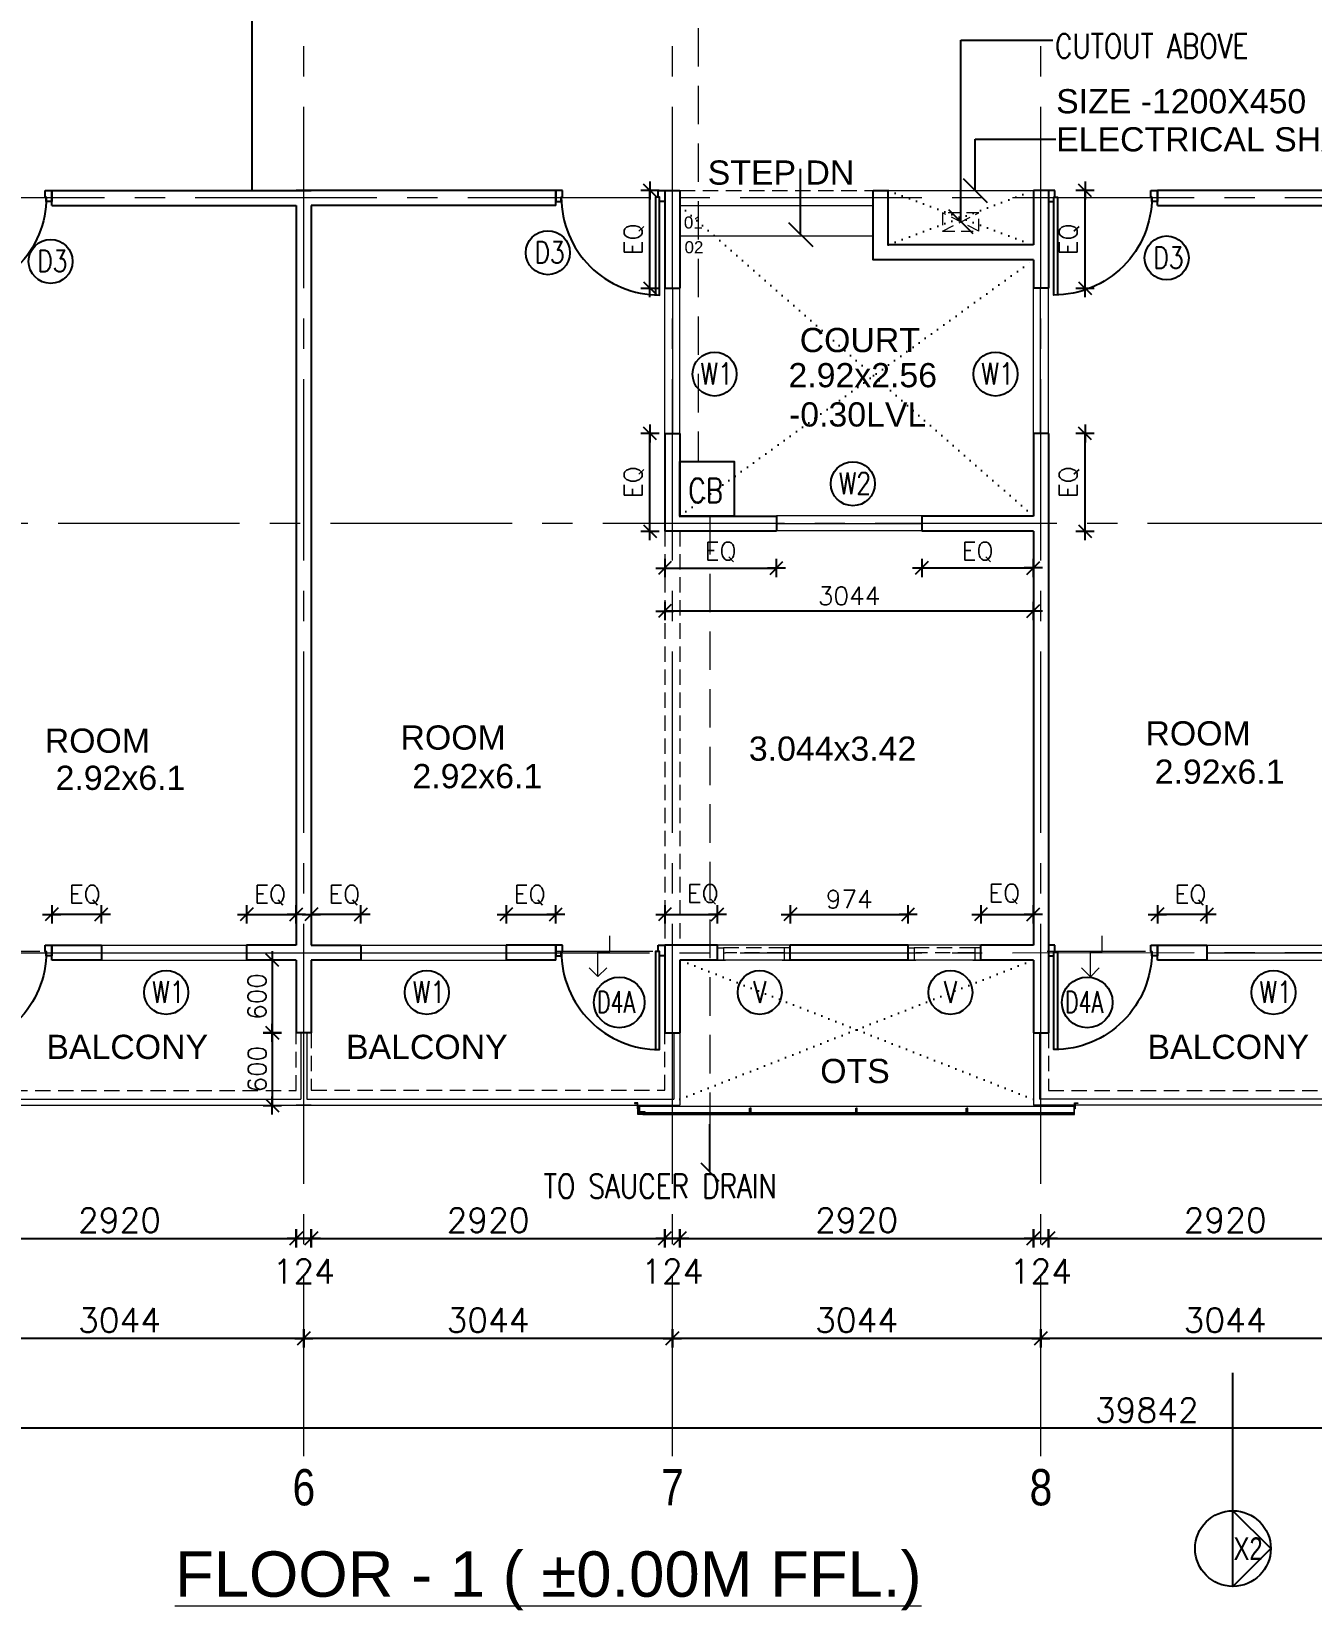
# Model space of a CAD drawing. Header units: inches. Extents: x -234845 to -176446, y -524542 to -442800.
# Drawn here: x -213262 to -202691, y -515613 to -502569 of the extents above; entities that cross this region are included whole.
import ezdxf
from ezdxf.enums import TextEntityAlignment as Align

# ---------------------------------------------------------------- set-up
doc = ezdxf.new("R2010")
doc.units = ezdxf.units.IN
doc.header["$MEASUREMENT"] = 0
doc.header["$PDMODE"] = 34
doc.header["$PDSIZE"] = -10
for name, pattern in [('CENTER2', [1.125, 0.75, -0.125, 0.125, -0.125]), ('DASHED', [19.05, 12.7, -6.35]), ('DOT2', [0.125, 0, -0.125]), ('HIDDEN', [0.375, 0.25, -0.125])]:
    doc.linetypes.add(name, pattern=pattern)
for name, color, linetype in [('ADOOR', 14, 'Continuous'), ('arrow', 23, 'Continuous'), ('Dim dotted', 30, 'Continuous'), ('Dimension', 10, 'Continuous'), ('DOOR', 34, 'Continuous'), ('GA', 4, 'Continuous'), ('GFRG PANELS', 4, 'Continuous'), ('GRID-TAGS', 31, 'Continuous'), ('MISC', 2, 'Continuous'), ('rail', 11, 'Continuous'), ('SECTIONS', 22, 'Continuous'), ('STEPS', 161, 'Continuous'), ('win tag', 144, 'Continuous')]:
    doc.layers.add(name, color=color, linetype=linetype)
for name, color, linetype, lineweight in [('DIM', 20, 'Continuous', 25), ('Grid', 254, 'Continuous', 15), ('TEXT', 32, 'Continuous', 18), ('win', 14, 'Continuous', 13)]:
    doc.layers.add(name, color=color, linetype=linetype, lineweight=lineweight)
doc.styles.add('ARIAL', font='arial.ttf')
doc.styles.add('RMTXT', font='romans.shx')
doc.styles.get("Standard").update_dxf_attribs({"font": 'arial.ttf'})
doc.styles.add('style1', font='romans.shx', dxfattribs={"width": 0.8})
doc.dimstyles.new('ELEV-DIM', dxfattribs={"dimtxt": 150, "dimasz": 1, "dimexe": 100, "dimexo": 150, "dimgap": 50, "dimtad": 1, "dimdec": 0, "dimzin": 0, "dimdsep": 46, "dimtxsty": 'RMTXT', "dimblk": 'ARH4', "dimcen": 0.09375, "dimdle": 100, "dimse1": 1, "dimse2": 1, "dimclrd": 256, "dimclre": 256, "dimclrt": 151, "dimadec": 0, "dimazin": 0, "dimtfac": 50, "dimtdec": 0, "dimtofl": 0, "dimtmove": 2, "dimatfit": 3, "dimldrblk": 'OBLIQUE', "dimfxl": 1, "dimtolj": 1, "dimtzin": 0, "dimlwd": -1, "dimlwe": -1, "dimarcsym": 0})

# ---------------------------------------------------------------- blocks, each defined once
blk = doc.blocks.new('D1000')
at = {"layer": 'DOOR'}
for points in [[(0, 940), (0, 1000), (100, 1000), (100, 950), (60, 950), (60, 940)], [(0, 60), (0, 0), (100, 0), (100, 50), (60, 50), (60, 60)]]:
    blk.add_lwpolyline(points, close=True, dxfattribs=at)
blk.add_lwpolyline([(60, 950, -0.414214), (960, 50), (60, 50), (60, 85), (959, 85)], format="xyb", dxfattribs=at)
blk = doc.blocks.new('W')
at = {"layer": 'win'}
for p, q in [((600, 124), (-600, 124)), ((600, 59), (-600, 59)), ((600, 0), (-600, 0))]:
    blk.add_line(p, q, dxfattribs=at)
blk = doc.blocks.new('ARH4')
for p, q in [((0, -75), (0, 75)), ((-53.033, -53.033), (53.033, 53.033)), ((75, 0), (-75, 0))]:
    blk.add_line(p, q)
blk = doc.blocks.new('*D385')
at = {"layer": 'DEFPOINTS', "color": 0, "transparency": 16777216}
for p in [(-183410, -511490), (-223252, -514024), (-223252, -514108)]:
    blk.add_point(p, dxfattribs=at)
at = {"layer": 'Dimension', "transparency": 16777216}
blk.add_line((-183411, -514108), (-223251, -514108), dxfattribs=at)
at = {"layer": 'Dimension', "transparency": 16777216, "rotation": 180}
blk.add_blockref('ARH4', (-223252, -514108), dxfattribs=at)
at = {"layer": 'Dimension', "transparency": 16777216}
blk.add_blockref('ARH4', (-183410, -514108), dxfattribs=at)
at = {"layer": 'Dimension', "color": 151, "lineweight": 0, "transparency": 16777216, "insert": (-204051, -513958), "char_height": 200, "attachment_point": 5, "style": 'RMTXT'}
blk.add_mtext('\\A1;39842', dxfattribs=at)
blk = doc.blocks.new('_Oblique')
at = {"color": 0, "linetype": 'ByBlock', "lineweight": -2}
blk.add_line((-0.5, -0.5), (0.5, 0.5), dxfattribs=at)
blk = doc.blocks.new('*D393')
at = {"layer": 'DEFPOINTS', "color": 0, "transparency": 16777216}
for p in [(-201882, -510622), (-204926, -511635), (-204926, -513365)]:
    blk.add_point(p, dxfattribs=at)
at = {"layer": 'Dimension', "transparency": 16777216}
blk.add_line((-201883, -513365), (-204925, -513365), dxfattribs=at)
at = {"layer": 'Dimension', "transparency": 16777216, "rotation": 180}
blk.add_blockref('ARH4', (-204926, -513365), dxfattribs=at)
at = {"layer": 'Dimension', "transparency": 16777216}
blk.add_blockref('ARH4', (-201882, -513365), dxfattribs=at)
at = {"layer": 'Dimension', "color": 151, "lineweight": 0, "transparency": 16777216, "insert": (-203404, -513215), "char_height": 200, "attachment_point": 5, "style": 'RMTXT'}
blk.add_mtext('\\A1;3044', dxfattribs=at)
blk = doc.blocks.new('*D394')
at = {"layer": 'DEFPOINTS', "color": 0, "transparency": 16777216}
for p in [(-204926, -510622), (-207970, -511635), (-207970, -513365)]:
    blk.add_point(p, dxfattribs=at)
at = {"layer": 'Dimension', "transparency": 16777216}
blk.add_line((-204927, -513365), (-207969, -513365), dxfattribs=at)
at = {"layer": 'Dimension', "transparency": 16777216, "rotation": 180}
blk.add_blockref('ARH4', (-207970, -513365), dxfattribs=at)
at = {"layer": 'Dimension', "transparency": 16777216}
blk.add_blockref('ARH4', (-204926, -513365), dxfattribs=at)
at = {"layer": 'Dimension', "color": 151, "lineweight": 0, "transparency": 16777216, "insert": (-206448, -513215), "char_height": 200, "attachment_point": 5, "style": 'RMTXT'}
blk.add_mtext('\\A1;3044', dxfattribs=at)
blk = doc.blocks.new('*D395')
at = {"layer": 'DEFPOINTS', "color": 0, "transparency": 16777216}
for p in [(-207970, -510622), (-211014, -511635), (-211014, -513365)]:
    blk.add_point(p, dxfattribs=at)
at = {"layer": 'Dimension', "transparency": 16777216}
blk.add_line((-207971, -513365), (-211013, -513365), dxfattribs=at)
at = {"layer": 'Dimension', "transparency": 16777216, "rotation": 180}
blk.add_blockref('ARH4', (-211014, -513365), dxfattribs=at)
at = {"layer": 'Dimension', "transparency": 16777216}
blk.add_blockref('ARH4', (-207970, -513365), dxfattribs=at)
at = {"layer": 'Dimension', "color": 151, "lineweight": 0, "transparency": 16777216, "insert": (-209492, -513215), "char_height": 200, "attachment_point": 5, "style": 'RMTXT'}
blk.add_mtext('\\A1;3044', dxfattribs=at)
blk = doc.blocks.new('*D396')
at = {"layer": 'DEFPOINTS', "color": 0, "transparency": 16777216}
for p in [(-211014, -510622), (-214058, -511635), (-214058, -513365)]:
    blk.add_point(p, dxfattribs=at)
at = {"layer": 'Dimension', "transparency": 16777216}
blk.add_line((-211015, -513365), (-214057, -513365), dxfattribs=at)
at = {"layer": 'Dimension', "transparency": 16777216, "rotation": 180}
blk.add_blockref('ARH4', (-214058, -513365), dxfattribs=at)
at = {"layer": 'Dimension', "transparency": 16777216}
blk.add_blockref('ARH4', (-211014, -513365), dxfattribs=at)
at = {"layer": 'Dimension', "color": 151, "lineweight": 0, "transparency": 16777216, "insert": (-212536, -513215), "char_height": 200, "attachment_point": 5, "style": 'RMTXT'}
blk.add_mtext('\\A1;3044', dxfattribs=at)
blk = doc.blocks.new('A$C22EE04D7')
at = {"layer": 'ADOOR', "linetype": 'Continuous', "lineweight": 0, "ltscale": 10}
blk.add_line((600, 8), (4193, 8), dxfattribs=at)
blk.add_lwpolyline([(650, 58), (600, 58), (600, 8), (606, 8), (606, 52), (650, 52), (650, 58)], dxfattribs=at)
at = {"layer": 'Dimension', "color": 2, "lineweight": 0}
for points in [[(587, 30), (593, 30), (593, -20), (565, -20), (565, -14), (587, -14), (587, 30)], [(633, 75), (593, 75), (593, 0), (633, 0), (633, 7), (600, 7), (600, 68), (633, 68), (633, 75)], [(1516, 24), (1522, 24), (1522, 74), (1494, 74), (1494, 68), (1516, 68), (1516, 24)], [(1528, 24), (1522, 24), (1522, 74), (1550, 74), (1550, 68), (1528, 68), (1528, 24)], [(2394, 24), (2400, 24), (2400, 74), (2372, 74), (2372, 68), (2394, 68), (2394, 24)], [(2406, 24), (2400, 24), (2400, 74), (2428, 74), (2428, 68), (2406, 68), (2406, 24)], [(3306, 24), (3312, 24), (3312, 74), (3284, 74), (3284, 68), (3306, 68), (3306, 24)], [(3318, 24), (3312, 24), (3312, 74), (3340, 74), (3340, 68), (3318, 68), (3318, 24)], [(4160, 75), (4200, 75), (4200, 0), (4160, 0), (4160, 7), (4193, 7), (4193, 68), (4160, 68), (4160, 75)], [(4206, 30), (4200, 30), (4200, -20), (4228, -20), (4228, -14), (4206, -14), (4206, 30)]]:
    blk.add_lwpolyline(points, dxfattribs=at)
at = {"layer": 'Dimension', "lineweight": 0}
for points in [[(600, 58), (1516, 58), (1516, 68), (600, 68)], [(1528, 58), (2394, 58), (2394, 68), (1528, 68)], [(2406, 58), (3306, 58), (3306, 68), (2406, 68)], [(3318, 58), (4193, 58), (4193, 68), (3318, 68)]]:
    blk.add_lwpolyline(points, close=True, dxfattribs=at)
at = {"layer": 'MISC', "color": 8, "lineweight": 0}
blk.add_line((633, 75), (4162, 75), dxfattribs=at)
blk = doc.blocks.new('*D460')
at = {"layer": 'DEFPOINTS', "color": 0, "transparency": 16777216}
for p in [(-213996, -510240), (-211076, -510240), (-211076, -512539)]:
    blk.add_point(p, dxfattribs=at)
at = {"layer": 'Dimension', "transparency": 16777216}
blk.add_line((-213995, -512539), (-211077, -512539), dxfattribs=at)
at = {"layer": 'Dimension', "transparency": 16777216, "rotation": 180}
blk.add_blockref('ARH4', (-213996, -512539), dxfattribs=at)
at = {"layer": 'Dimension', "transparency": 16777216}
blk.add_blockref('ARH4', (-211076, -512539), dxfattribs=at)
at = {"layer": 'Dimension', "color": 151, "lineweight": 0, "transparency": 16777216, "insert": (-212536, -512389), "char_height": 200, "attachment_point": 5, "style": 'RMTXT'}
blk.add_mtext('\\A1;2920', dxfattribs=at)
blk = doc.blocks.new('*D461')
at = {"layer": 'DEFPOINTS', "color": 0, "transparency": 16777216}
for p in [(-211076, -510228), (-210952, -510240), (-210952, -512539)]:
    blk.add_point(p, dxfattribs=at)
at = {"layer": 'Dimension', "transparency": 16777216}
blk.add_line((-211075, -512539), (-210953, -512539), dxfattribs=at)
at = {"layer": 'Dimension', "transparency": 16777216, "rotation": 180}
blk.add_blockref('ARH4', (-211076, -512539), dxfattribs=at)
at = {"layer": 'Dimension', "transparency": 16777216}
blk.add_blockref('ARH4', (-210952, -512539), dxfattribs=at)
at = {"layer": 'Dimension', "color": 151, "lineweight": 0, "transparency": 16777216, "insert": (-211014, -512812), "char_height": 200, "attachment_point": 5, "style": 'RMTXT'}
blk.add_mtext('\\A1;124', dxfattribs=at)
blk = doc.blocks.new('*D462')
at = {"layer": 'DEFPOINTS', "color": 0, "transparency": 16777216}
for p in [(-210952, -510240), (-208032, -510240), (-208032, -512539)]:
    blk.add_point(p, dxfattribs=at)
at = {"layer": 'Dimension', "transparency": 16777216}
blk.add_line((-210951, -512539), (-208033, -512539), dxfattribs=at)
at = {"layer": 'Dimension', "transparency": 16777216, "rotation": 180}
blk.add_blockref('ARH4', (-210952, -512539), dxfattribs=at)
at = {"layer": 'Dimension', "transparency": 16777216}
blk.add_blockref('ARH4', (-208032, -512539), dxfattribs=at)
at = {"layer": 'Dimension', "color": 151, "lineweight": 0, "transparency": 16777216, "insert": (-209492, -512389), "char_height": 200, "attachment_point": 5, "style": 'RMTXT'}
blk.add_mtext('\\A1;2920', dxfattribs=at)
blk = doc.blocks.new('*D463')
at = {"layer": 'DEFPOINTS', "color": 0, "transparency": 16777216}
for p in [(-208032, -510228), (-207908, -510240), (-207908, -512539)]:
    blk.add_point(p, dxfattribs=at)
at = {"layer": 'Dimension', "transparency": 16777216}
blk.add_line((-208031, -512539), (-207909, -512539), dxfattribs=at)
at = {"layer": 'Dimension', "transparency": 16777216, "rotation": 180}
blk.add_blockref('ARH4', (-208032, -512539), dxfattribs=at)
at = {"layer": 'Dimension', "transparency": 16777216}
blk.add_blockref('ARH4', (-207908, -512539), dxfattribs=at)
at = {"layer": 'Dimension', "color": 151, "lineweight": 0, "transparency": 16777216, "insert": (-207970, -512812), "char_height": 200, "attachment_point": 5, "style": 'RMTXT'}
blk.add_mtext('\\A1;124', dxfattribs=at)
blk = doc.blocks.new('*D464')
at = {"layer": 'DEFPOINTS', "color": 0, "transparency": 16777216}
for p in [(-207908, -510240), (-204988, -510240), (-204988, -512539)]:
    blk.add_point(p, dxfattribs=at)
at = {"layer": 'Dimension', "transparency": 16777216}
blk.add_line((-207907, -512539), (-204989, -512539), dxfattribs=at)
at = {"layer": 'Dimension', "transparency": 16777216, "rotation": 180}
blk.add_blockref('ARH4', (-207908, -512539), dxfattribs=at)
at = {"layer": 'Dimension', "transparency": 16777216}
blk.add_blockref('ARH4', (-204988, -512539), dxfattribs=at)
at = {"layer": 'Dimension', "color": 151, "lineweight": 0, "transparency": 16777216, "insert": (-206448, -512389), "char_height": 200, "attachment_point": 5, "style": 'RMTXT'}
blk.add_mtext('\\A1;2920', dxfattribs=at)
blk = doc.blocks.new('*D465')
at = {"layer": 'DEFPOINTS', "color": 0, "transparency": 16777216}
for p in [(-204988, -510228), (-204864, -510240), (-204864, -512539)]:
    blk.add_point(p, dxfattribs=at)
at = {"layer": 'Dimension', "transparency": 16777216}
blk.add_line((-204987, -512539), (-204865, -512539), dxfattribs=at)
at = {"layer": 'Dimension', "transparency": 16777216, "rotation": 180}
blk.add_blockref('ARH4', (-204988, -512539), dxfattribs=at)
at = {"layer": 'Dimension', "transparency": 16777216}
blk.add_blockref('ARH4', (-204864, -512539), dxfattribs=at)
at = {"layer": 'Dimension', "color": 151, "lineweight": 0, "transparency": 16777216, "insert": (-204926, -512812), "char_height": 200, "attachment_point": 5, "style": 'RMTXT'}
blk.add_mtext('\\A1;124', dxfattribs=at)
blk = doc.blocks.new('*D466')
at = {"layer": 'DEFPOINTS', "color": 0, "transparency": 16777216}
for p in [(-204864, -510240), (-201944, -510240), (-201944, -512539)]:
    blk.add_point(p, dxfattribs=at)
at = {"layer": 'Dimension', "transparency": 16777216}
blk.add_line((-204863, -512539), (-201945, -512539), dxfattribs=at)
at = {"layer": 'Dimension', "transparency": 16777216, "rotation": 180}
blk.add_blockref('ARH4', (-204864, -512539), dxfattribs=at)
at = {"layer": 'Dimension', "transparency": 16777216}
blk.add_blockref('ARH4', (-201944, -512539), dxfattribs=at)
at = {"layer": 'Dimension', "color": 151, "lineweight": 0, "transparency": 16777216, "insert": (-203404, -512389), "char_height": 200, "attachment_point": 5, "style": 'RMTXT'}
blk.add_mtext('\\A1;2920', dxfattribs=at)
blk = doc.blocks.new('*D504')
at = {"layer": 'DEFPOINTS', "color": 0, "transparency": 16777216}
for p in [(-211076, -510241), (-211274, -510841), (-211076, -510841)]:
    blk.add_point(p, dxfattribs=at)
at = {"layer": 'Dim dotted', "transparency": 16777216}
blk.add_line((-211274, -510242), (-211274, -510840), dxfattribs=at)
for p, rotation in [((-211274, -510241), 90), ((-211274, -510841), 270)]:
    blk.add_blockref('ARH4', p, dxfattribs=dict(at, rotation=rotation))
at = {"layer": 'Dim dotted', "color": 151, "transparency": 16777216, "insert": (-211401, -510541), "char_height": 150, "attachment_point": 5, "rotation": 90, "style": 'RMTXT'}
blk.add_mtext('\\A1;600', dxfattribs=at)
blk = doc.blocks.new('*D505')
at = {"layer": 'DEFPOINTS', "color": 0, "transparency": 16777216}
for p in [(-211076, -510841), (-211274, -511441), (-211076, -511441)]:
    blk.add_point(p, dxfattribs=at)
at = {"layer": 'Dim dotted', "transparency": 16777216}
blk.add_line((-211274, -510842), (-211274, -511440), dxfattribs=at)
for p, rotation in [((-211274, -510841), 90), ((-211274, -511441), 270)]:
    blk.add_blockref('ARH4', p, dxfattribs=dict(at, rotation=rotation))
at = {"layer": 'Dim dotted', "color": 151, "transparency": 16777216, "insert": (-211399, -511141), "char_height": 150, "attachment_point": 5, "rotation": 90, "style": 'RMTXT'}
blk.add_mtext('\\A1;600', dxfattribs=at)
blk = doc.blocks.new('*D535')
at = {"layer": 'DEFPOINTS', "color": 0, "transparency": 16777216}
for p in [(-204816, -505889), (-204561, -505889), (-204816, -506696)]:
    blk.add_point(p, dxfattribs=at)
at = {"layer": 'Dim dotted', "transparency": 16777216}
blk.add_line((-204561, -506695), (-204561, -505890), dxfattribs=at)
for p, rotation in [((-204561, -505889), 90), ((-204561, -506696), 270)]:
    blk.add_blockref('ARH4', p, dxfattribs=dict(at, rotation=rotation))
at = {"layer": 'Dim dotted', "color": 151, "transparency": 16777216, "insert": (-204693, -506292), "char_height": 150, "attachment_point": 5, "rotation": 90, "style": 'RMTXT'}
blk.add_mtext('\\A1;EQ', dxfattribs=at)
blk = doc.blocks.new('*D536')
at = {"layer": 'DEFPOINTS', "color": 0, "transparency": 16777216}
for p in [(-204816, -503882), (-204561, -503882), (-204816, -504689)]:
    blk.add_point(p, dxfattribs=at)
at = {"layer": 'Dim dotted', "transparency": 16777216}
blk.add_line((-204561, -504688), (-204561, -503883), dxfattribs=at)
for p, rotation in [((-204561, -503882), 90), ((-204561, -504689), 270)]:
    blk.add_blockref('ARH4', p, dxfattribs=dict(at, rotation=rotation))
at = {"layer": 'Dim dotted', "color": 151, "transparency": 16777216, "insert": (-204693, -504285), "char_height": 150, "attachment_point": 5, "rotation": 90, "style": 'RMTXT'}
blk.add_mtext('\\A1;EQ', dxfattribs=at)
blk = doc.blocks.new('*D537')
at = {"layer": 'DEFPOINTS', "color": 0, "transparency": 16777216}
for p in [(-208155, -505889), (-207988, -505889), (-207862, -506696)]:
    blk.add_point(p, dxfattribs=at)
at = {"layer": 'Dim dotted', "transparency": 16777216}
blk.add_line((-208155, -506695), (-208155, -505890), dxfattribs=at)
for p, rotation in [((-208155, -505889), 90), ((-208155, -506696), 270)]:
    blk.add_blockref('ARH4', p, dxfattribs=dict(at, rotation=rotation))
at = {"layer": 'Dim dotted', "color": 151, "transparency": 16777216, "insert": (-208287, -506292), "char_height": 150, "attachment_point": 5, "rotation": 90, "style": 'RMTXT'}
blk.add_mtext('\\A1;EQ', dxfattribs=at)
blk = doc.blocks.new('*D538')
at = {"layer": 'DEFPOINTS', "color": 0, "transparency": 16777216}
for p in [(-208410, -503882), (-208155, -503882), (-208410, -504689)]:
    blk.add_point(p, dxfattribs=at)
at = {"layer": 'Dim dotted', "transparency": 16777216}
blk.add_line((-208155, -504688), (-208155, -503883), dxfattribs=at)
for p, rotation in [((-208155, -503882), 90), ((-208155, -504689), 270)]:
    blk.add_blockref('ARH4', p, dxfattribs=dict(at, rotation=rotation))
at = {"layer": 'Dim dotted', "color": 151, "transparency": 16777216, "insert": (-208287, -504285), "char_height": 150, "attachment_point": 5, "rotation": 90, "style": 'RMTXT'}
blk.add_mtext('\\A1;EQ', dxfattribs=at)
blk = doc.blocks.new('*D551')
at = {"layer": 'DEFPOINTS', "color": 0, "transparency": 16777216}
for p in [(-211076, -509862), (-211486, -510117), (-211076, -510117)]:
    blk.add_point(p, dxfattribs=at)
at = {"layer": 'Dim dotted', "transparency": 16777216}
blk.add_line((-211485, -509862), (-211077, -509862), dxfattribs=at)
at = {"layer": 'Dim dotted', "transparency": 16777216, "rotation": 180}
blk.add_blockref('ARH4', (-211486, -509862), dxfattribs=at)
at = {"layer": 'Dim dotted', "transparency": 16777216}
blk.add_blockref('ARH4', (-211076, -509862), dxfattribs=at)
at = {"layer": 'Dim dotted', "color": 151, "transparency": 16777216, "insert": (-211292, -509703), "char_height": 150, "attachment_point": 5, "style": 'RMTXT'}
blk.add_mtext('\\A1;EQ', dxfattribs=at)
blk = doc.blocks.new('*D552')
at = {"layer": 'DEFPOINTS', "color": 0, "transparency": 16777216}
for p in [(-213096, -509862), (-213096, -510117), (-212686, -510117)]:
    blk.add_point(p, dxfattribs=at)
at = {"layer": 'Dim dotted', "transparency": 16777216}
blk.add_line((-212687, -509862), (-213095, -509862), dxfattribs=at)
at = {"layer": 'Dim dotted', "transparency": 16777216, "rotation": 180}
blk.add_blockref('ARH4', (-213096, -509862), dxfattribs=at)
at = {"layer": 'Dim dotted', "transparency": 16777216}
blk.add_blockref('ARH4', (-212686, -509862), dxfattribs=at)
at = {"layer": 'Dim dotted', "color": 151, "transparency": 16777216, "insert": (-212823, -509703), "char_height": 150, "attachment_point": 5, "style": 'RMTXT'}
blk.add_mtext('\\A1;EQ', dxfattribs=at)
blk = doc.blocks.new('V')
at = {"layer": 'win'}
for p, q in [((300, 124), (-300, 124)), ((-300, 100), (-250, 100)), ((-300, 100), (-250, 100)), ((-300, 0), (-300, 100)), ((-300, 0), (-235, 0)), ((-235, 0), (-300, 0)), ((-250, 100), (-250, 60)), ((-250, 60), (-235, 60)), ((-250, 60), (-250, 0)), ((235, 0), (-235, 0)), ((250, 60), (235, 60)), ((300, 0), (235, 0)), ((235, 0), (300, 0)), ((300, 100), (250, 100)), ((300, 100), (250, 100)), ((250, 100), (250, 60)), ((250, 60), (250, 0)), ((300, 0), (300, 100))]:
    blk.add_line(p, q, dxfattribs=at)
at = {"layer": 'win', "linetype": 'HIDDEN', "ltscale": 500}
for p, q in [((250, 100), (-250, 100)), ((235, 60), (-235, 60))]:
    blk.add_line(p, q, dxfattribs=at)
blk = doc.blocks.new('*D553')
at = {"layer": 'DEFPOINTS', "color": 0, "transparency": 16777216}
for p in [(-204988, -509862), (-205422, -510117), (-204988, -510117)]:
    blk.add_point(p, dxfattribs=at)
at = {"layer": 'Dim dotted', "transparency": 16777216}
blk.add_line((-205421, -509862), (-204989, -509862), dxfattribs=at)
at = {"layer": 'Dim dotted', "transparency": 16777216, "rotation": 180}
blk.add_blockref('ARH4', (-205422, -509862), dxfattribs=at)
at = {"layer": 'Dim dotted', "transparency": 16777216}
blk.add_blockref('ARH4', (-204988, -509862), dxfattribs=at)
at = {"layer": 'Dim dotted', "color": 151, "transparency": 16777216, "insert": (-205229, -509694), "char_height": 150, "attachment_point": 5, "style": 'RMTXT'}
blk.add_mtext('\\A1;EQ', dxfattribs=at)
blk = doc.blocks.new('*D554')
at = {"layer": 'DEFPOINTS', "color": 0, "transparency": 16777216}
for p in [(-207597, -509862), (-208032, -510105), (-207597, -510159)]:
    blk.add_point(p, dxfattribs=at)
at = {"layer": 'Dim dotted', "transparency": 16777216}
blk.add_line((-208031, -509862), (-207598, -509862), dxfattribs=at)
at = {"layer": 'Dim dotted', "transparency": 16777216, "rotation": 180}
blk.add_blockref('ARH4', (-208032, -509862), dxfattribs=at)
at = {"layer": 'Dim dotted', "transparency": 16777216}
blk.add_blockref('ARH4', (-207597, -509862), dxfattribs=at)
at = {"layer": 'Dim dotted', "color": 151, "transparency": 16777216, "insert": (-207719, -509697), "char_height": 150, "attachment_point": 5, "style": 'RMTXT'}
blk.add_mtext('\\A1;EQ', dxfattribs=at)
blk = doc.blocks.new('*D555')
at = {"layer": 'DEFPOINTS', "color": 0, "transparency": 16777216}
for p in [(-206022, -509862), (-206996, -510190), (-206022, -510210)]:
    blk.add_point(p, dxfattribs=at)
at = {"layer": 'Dim dotted', "transparency": 16777216}
blk.add_line((-206995, -509862), (-206023, -509862), dxfattribs=at)
at = {"layer": 'Dim dotted', "transparency": 16777216, "rotation": 180}
blk.add_blockref('ARH4', (-206996, -509862), dxfattribs=at)
at = {"layer": 'Dim dotted', "transparency": 16777216}
blk.add_blockref('ARH4', (-206022, -509862), dxfattribs=at)
at = {"layer": 'Dim dotted', "color": 151, "transparency": 16777216, "insert": (-206509, -509737), "char_height": 150, "attachment_point": 5, "style": 'RMTXT'}
blk.add_mtext('\\A1;974', dxfattribs=at)
blk = doc.blocks.new('*D556')
at = {"layer": 'DEFPOINTS', "color": 0, "transparency": 16777216}
for p in [(-208932, -509862), (-209342, -510117), (-208932, -510117)]:
    blk.add_point(p, dxfattribs=at)
at = {"layer": 'Dim dotted', "transparency": 16777216}
blk.add_line((-209341, -509862), (-208933, -509862), dxfattribs=at)
at = {"layer": 'Dim dotted', "transparency": 16777216, "rotation": 180}
blk.add_blockref('ARH4', (-209342, -509862), dxfattribs=at)
at = {"layer": 'Dim dotted', "transparency": 16777216}
blk.add_blockref('ARH4', (-208932, -509862), dxfattribs=at)
at = {"layer": 'Dim dotted', "color": 151, "transparency": 16777216, "insert": (-209148, -509703), "char_height": 150, "attachment_point": 5, "style": 'RMTXT'}
blk.add_mtext('\\A1;EQ', dxfattribs=at)
blk = doc.blocks.new('*D557')
at = {"layer": 'DEFPOINTS', "color": 0, "transparency": 16777216}
for p in [(-210952, -509862), (-210952, -510117), (-210542, -510117)]:
    blk.add_point(p, dxfattribs=at)
at = {"layer": 'Dim dotted', "transparency": 16777216}
blk.add_line((-210543, -509862), (-210951, -509862), dxfattribs=at)
at = {"layer": 'Dim dotted', "transparency": 16777216, "rotation": 180}
blk.add_blockref('ARH4', (-210952, -509862), dxfattribs=at)
at = {"layer": 'Dim dotted', "transparency": 16777216}
blk.add_blockref('ARH4', (-210542, -509862), dxfattribs=at)
at = {"layer": 'Dim dotted', "color": 151, "transparency": 16777216, "insert": (-210679, -509703), "char_height": 150, "attachment_point": 5, "style": 'RMTXT'}
blk.add_mtext('\\A1;EQ', dxfattribs=at)
blk = doc.blocks.new('*D559')
at = {"layer": 'DEFPOINTS', "color": 0, "transparency": 16777216}
for p in [(-203964, -509862), (-203964, -510117), (-203554, -510117)]:
    blk.add_point(p, dxfattribs=at)
at = {"layer": 'Dim dotted', "transparency": 16777216}
blk.add_line((-203555, -509862), (-203963, -509862), dxfattribs=at)
at = {"layer": 'Dim dotted', "transparency": 16777216, "rotation": 180}
blk.add_blockref('ARH4', (-203964, -509862), dxfattribs=at)
at = {"layer": 'Dim dotted', "transparency": 16777216}
blk.add_blockref('ARH4', (-203554, -509862), dxfattribs=at)
at = {"layer": 'Dim dotted', "color": 151, "transparency": 16777216, "insert": (-203691, -509703), "char_height": 150, "attachment_point": 5, "style": 'RMTXT'}
blk.add_mtext('\\A1;EQ', dxfattribs=at)
blk = doc.blocks.new('*D568')
at = {"layer": 'DEFPOINTS', "color": 0, "transparency": 16777216}
for p in [(-205910, -506695), (-204988, -506823), (-204988, -507000)]:
    blk.add_point(p, dxfattribs=at)
at = {"layer": 'Dim dotted', "transparency": 16777216}
blk.add_line((-205909, -507000), (-204989, -507000), dxfattribs=at)
at = {"layer": 'Dim dotted', "transparency": 16777216, "rotation": 180}
blk.add_blockref('ARH4', (-205910, -507000), dxfattribs=at)
at = {"layer": 'Dim dotted', "transparency": 16777216}
blk.add_blockref('ARH4', (-204988, -507000), dxfattribs=at)
at = {"layer": 'Dim dotted', "color": 151, "transparency": 16777216, "insert": (-205449, -506868), "char_height": 150, "attachment_point": 5, "style": 'RMTXT'}
blk.add_mtext('\\A1;EQ', dxfattribs=at)
blk = doc.blocks.new('*D569')
at = {"layer": 'DEFPOINTS', "color": 0, "transparency": 16777216}
for p in [(-208032, -506610), (-207110, -506672), (-207110, -507001)]:
    blk.add_point(p, dxfattribs=at)
at = {"layer": 'Dim dotted', "transparency": 16777216}
blk.add_line((-208031, -507001), (-207111, -507001), dxfattribs=at)
at = {"layer": 'Dim dotted', "transparency": 16777216, "rotation": 180}
blk.add_blockref('ARH4', (-208032, -507001), dxfattribs=at)
at = {"layer": 'Dim dotted', "transparency": 16777216}
blk.add_blockref('ARH4', (-207110, -507001), dxfattribs=at)
at = {"layer": 'Dim dotted', "color": 151, "transparency": 16777216, "insert": (-207571, -506868), "char_height": 150, "attachment_point": 5, "style": 'RMTXT'}
blk.add_mtext('\\A1;EQ', dxfattribs=at)
blk = doc.blocks.new('*D871')
at = {"layer": 'DEFPOINTS', "color": 0, "transparency": 16777216}
for p in [(-208032, -507356), (-208032, -507797), (-204988, -507797)]:
    blk.add_point(p, dxfattribs=at)
at = {"layer": 'Dim dotted', "transparency": 16777216}
blk.add_line((-204989, -507356), (-208031, -507356), dxfattribs=at)
at = {"layer": 'Dim dotted', "transparency": 16777216, "rotation": 180}
blk.add_blockref('ARH4', (-208032, -507356), dxfattribs=at)
at = {"layer": 'Dim dotted', "transparency": 16777216}
blk.add_blockref('ARH4', (-204988, -507356), dxfattribs=at)
at = {"layer": 'Dim dotted', "color": 151, "transparency": 16777216, "insert": (-206510, -507231), "char_height": 150, "attachment_point": 5, "style": 'RMTXT'}
blk.add_mtext('\\A1;3044', dxfattribs=at)
blk = doc.blocks.new('A$C31256860')
at = {"layer": 'TEXT'}
for p, q in [((129, 0), (0, 0)), ((129, -98), (129, 0)), ((337, -98), (129, -98)), ((337, -98), (264, -25)), ((337, -98), (264, -170))]:
    blk.add_line(p, q, dxfattribs=at)
blk = doc.blocks.new('A$C0E977AF4')
at = {"layer": 'TEXT', "color": 3, "linetype": 'DASHED', "ltscale": 8}
for p, q in [((23748, -9813), (24048, -9663)), ((24048, -9813), (23748, -9663)), ((36992, -15712), (36842, -15012)), ((36992, -15012), (36842, -15712))]:
    blk.add_line(p, q, dxfattribs=at)
for points in [[(24048, -9663), (23748, -9663), (23748, -9813), (24048, -9813)], [(36842, -15012), (36842, -15712), (36992, -15712), (36992, -15012)]]:
    blk.add_lwpolyline(points, close=True, dxfattribs=at)
blk = doc.blocks.new('A$C5B306BE5')
at = {"layer": 'win tag'}
blk.add_circle((185, 87), 209, dxfattribs=at)
at = {"layer": 'win tag', "style": 'style1', "width": 0.7}
blk.add_text('D4A', height=178.5, dxfattribs=at).set_placement((0, 0))

msp = doc.modelspace()

# ---------------------------------------------------------------- linework, layer by layer
at = {"layer": 'ADOOR', "linetype": 'DASHED', "lineweight": 0, "ltscale": 10}
for p, q in [((-207908, -503881.7), (-204988, -503881.7)), ((-208032, -506695.7), (-208032, -510115.7)), ((-207908, -506695.7), (-207908, -510115.7))]:
    msp.add_line(p, q, dxfattribs=at)
at = {"layer": 'ADOOR', "lineweight": 0}
for p, q in [((-213195, -510169.7), (-214005, -510169.7)), ((-208131, -510168.8), (-208941, -510168.8)), ((-204063, -510169.7), (-204873, -510169.7))]:
    msp.add_line(p, q, dxfattribs=at)
msp.add_lwpolyline([(-206188, -503881.7), (-204988, -503881.7)], dxfattribs=at)
at = {"layer": 'ADOOR', "linetype": 'DASHED', "lineweight": 0, "ltscale": 10}
for points in [[(-213996, -510840.5), (-213996, -511316.5), (-211076, -511316.5), (-211076, -510840.5)], [(-210952, -510839.7), (-210952, -511315.7), (-208032, -511315.7), (-208032, -510839.7)], [(-204864, -510840.5), (-204864, -511316.5), (-201944, -511316.5), (-201944, -510840.5)]]:
    msp.add_lwpolyline(points, dxfattribs=at)
at = {"layer": 'arrow', "linetype": 'DASHED', "lineweight": 0, "ltscale": 25}
for p, q in [((-207758, -501587.7), (-207758, -506121.7)), ((-207660.7, -506571.7), (-207660.7, -511990.4))]:
    msp.add_line(p, q, dxfattribs=at)
at = {"layer": 'DIM'}
msp.add_line((-211441.9, -503881.7), (-211441.9, -501961.7), dxfattribs=at)
msp.add_lwpolyline([(-207908, -506121.7), (-207458, -506121.7), (-207458, -506571.7), (-207908, -506571.7)], close=True, dxfattribs=at)
at = {"layer": 'Dim dotted', "linetype": 'DOT2', "ltscale": 500}
for p, q in [((-207908, -504005.7), (-204988, -506571.7)), ((-206188, -504331.7), (-204988, -503881.7)), ((-206188, -503881.7), (-204988, -504331.7)), ((-207908, -506571.7), (-204988, -504455.7)), ((-204988, -511389.7), (-207908, -510239.7)), ((-207908, -511389.7), (-204988, -510239.7))]:
    msp.add_line(p, q, dxfattribs=at)
at = {"layer": 'GFRG PANELS'}
for p, q in [((-213096, -503881.7), (-210952, -503881.7)), ((-213096, -504005.7), (-213096, -503881.7)), ((-213096, -504005.7), (-211076, -504005.7)), ((-208932, -503881.7), (-211076, -503881.7)), ((-211076, -504005.7), (-211076, -510115.7)), ((-210952, -504005.7), (-210952, -510115.7)), ((-208932, -504005.7), (-210952, -504005.7)), ((-208932, -504005.7), (-208932, -503881.7)), ((-208032, -503881.7), (-208032, -504688.2)), ((-208032, -503881.7), (-207908, -503881.7)), ((-207908, -503881.7), (-207908, -504688.2)), ((-206312, -503881.7), (-206188, -503881.7)), ((-204988, -503881.7), (-204988, -504331.7)), ((-204864, -503881.7), (-204988, -503881.7)), ((-204864, -503881.7), (-204864, -504688.2)), ((-199800, -503881.7), (-203964, -503881.7)), ((-203964, -504005.7), (-203964, -503881.7)), ((-203964, -504005.7), (-201944, -504005.7)), ((-204988, -504455.7), (-204988, -504688.2)), ((-208032, -504688.2), (-207908, -504688.2)), ((-204864, -504688.2), (-204988, -504688.2)), ((-208032, -505888.2), (-207908, -505888.2)), ((-208032, -505888.2), (-208032, -506695.7)), ((-207908, -505888.2), (-207908, -506571.7)), ((-204988, -505888.2), (-204988, -506571.7)), ((-204864, -505888.2), (-204988, -505888.2)), ((-204864, -505888.2), (-204864, -510839.7)), ((-207908, -506571.7), (-207110, -506571.7)), ((-207110, -506571.7), (-207110, -506695.7)), ((-204988, -506571.7), (-205910, -506571.7)), ((-205910, -506571.7), (-205910, -506695.7)), ((-207110, -506695.7), (-208032, -506695.7)), ((-204988, -506695.7), (-205910, -506695.7)), ((-204988, -506695.7), (-204988, -510115.7)), ((-213096, -510239.7), (-213096, -510115.7)), ((-213096, -510115.7), (-212686, -510115.7)), ((-212686, -510115.7), (-212686, -510239.7)), ((-211486, -510115.7), (-211486, -510239.7)), ((-211076, -510115.7), (-211486, -510115.7)), ((-210952, -510115.7), (-210542, -510115.7)), ((-210542, -510115.7), (-210542, -510239.7)), ((-209342, -510115.7), (-209342, -510239.7)), ((-208932, -510115.7), (-209342, -510115.7)), ((-208932, -510239.7), (-208932, -510115.7)), ((-208032, -510115.7), (-208032, -510839.7)), ((-207597, -510115.7), (-208032, -510115.7)), ((-207597, -510239.7), (-207597, -510115.7)), ((-206022.5, -510115.7), (-206997, -510115.7)), ((-206997, -510239.7), (-206997, -510115.7)), ((-206022.5, -510239.7), (-206022.5, -510115.7)), ((-204988, -510115.7), (-205422.5, -510115.7)), ((-205422.5, -510239.7), (-205422.5, -510115.7)), ((-203964, -510239.7), (-203964, -510115.7)), ((-203964, -510115.7), (-203554, -510115.7)), ((-203554, -510115.7), (-203554, -510239.7)), ((-212686, -510239.7), (-213096, -510239.7)), ((-211076, -510239.7), (-211486, -510239.7)), ((-211076, -510239.7), (-211076, -510839.7)), ((-210952, -510239.7), (-210952, -510839.7)), ((-210542, -510239.7), (-210952, -510239.7)), ((-208932, -510239.7), (-209342, -510239.7)), ((-207908, -510239.7), (-207908, -510839.7)), ((-207597, -510239.7), (-207908, -510239.7)), ((-206022.5, -510239.7), (-206997, -510239.7)), ((-204988, -510239.7), (-205422.5, -510239.7)), ((-204988, -510239.7), (-204988, -510839.7)), ((-203554, -510239.7), (-203964, -510239.7)), ((-210952, -510839.7), (-211076, -510839.7)), ((-208032, -510839.7), (-207908, -510839.7)), ((-204988, -510839.7), (-204864, -510839.7))]:
    msp.add_line(p, q, dxfattribs=at)
for points in [[(-204988, -504455.7), (-206312, -504455.7), (-206312, -503881.7)], [(-204988, -504331.7), (-206188, -504331.7), (-206188, -503881.7)]]:
    msp.add_lwpolyline(points, dxfattribs=at)
at = {"layer": 'Grid', "linetype": 'CENTER2', "lineweight": 5, "ltscale": 2000}
for p, q in [((-211014, -511439.7), (-211014, -491320.7)), ((-207970, -511439.7), (-207970, -491320.7)), ((-204926, -511439.7), (-204926, -491320.7)), ((-183410, -503943.7), (-233183.3, -503943.7)), ((-195794, -506633.7), (-233183.3, -506633.7)), ((-183410, -510177.7), (-233183.4, -510186.1)), ((-211014, -514337.6), (-211014, -511439.7)), ((-207970, -514337.6), (-207970, -511439.7)), ((-204926, -514337.6), (-204926, -511439.7))]:
    msp.add_line(p, q, dxfattribs=at)
at = {"layer": 'rail', "lineweight": 5, "ltscale": 100}
for p, q in [((-211039, -510839.7), (-211039, -511389.7)), ((-210989, -510839.7), (-210989, -511389.7)), ((-207958, -510839.7), (-207958, -511389.7)), ((-207908, -510839.7), (-207908, -511439.7)), ((-204988, -510839.7), (-204988, -511439.7)), ((-204938, -510839.7), (-204938, -511389.7)), ((-214120, -511439.7), (-207908, -511439.7)), ((-214070, -511389.7), (-211039, -511389.7)), ((-210952, -511439.7), (-211076, -511439.7)), ((-210989, -511389.7), (-207958, -511389.7)), ((-198776, -511439.7), (-204988, -511439.7)), ((-201907, -511389.7), (-204938, -511389.7))]:
    msp.add_line(p, q, dxfattribs=at)
at = {"layer": 'SECTIONS', "color": 6}
msp.add_lwpolyline([(-203339.7, -514788.8), (-203027.1, -515101.3), (-203339.7, -515413.9), (-203339.7, -514788.8), (-203339.7, -513650.1)], dxfattribs=at)
msp.add_circle((-203339.7, -515101.3), 312.6, dxfattribs=at)
at = {"layer": 'STEPS', "lineweight": 5, "ltscale": 100}
for p, q in [((-207908, -504005.7), (-206312, -504005.7)), ((-207908, -504255.7), (-206312, -504255.7))]:
    msp.add_line(p, q, dxfattribs=at)
at = {"layer": 'win tag'}
for centre in [(-208998.3, -504395.9), (-203887, -504439.3), (-213105.5, -504467.7), (-207621.2, -505398.1), (-205301.2, -505398.1), (-206479, -506304.4), (-212150.7, -510506.7), (-209997.4, -510506.7), (-207248, -510506.7), (-205673, -510506.7), (-203004.3, -510506.7)]:
    msp.add_circle(centre, 181.8, dxfattribs=at)

# ---------------------------------------------------------------- block references
msp.add_blockref('A$C0E977AF4', (-229486, -494403.7))
at = {"layer": 'ADOOR', "zscale": 0.9000000000000007}
for p, xscale, yscale, rotation in [((-213996, -503881.7), 0.9000000000000007, 0.9000000000000007, 270), ((-208032, -503881.7), -0.9000000000000009, 0.9000000000000009, 90), ((-204864, -503881.7), 0.9000000000000007, 0.9000000000000007, 270)]:
    msp.add_blockref('D1000', p, dxfattribs=dict(at, xscale=xscale, yscale=yscale, rotation=rotation))
at = {"layer": 'ADOOR', "color": 6, "ltscale": 1000, "zscale": 0.9000000000000007}
for p, xscale, yscale, rotation in [((-213996, -510115.7), 0.9000000000000007, 0.9000000000000007, 270), ((-208032, -510115.7), -0.9000000000000009, 0.9000000000000009, 90), ((-204864, -510115.7), 0.9000000000000007, 0.9000000000000007, 270)]:
    msp.add_blockref('D1000', p, dxfattribs=dict(at, xscale=xscale, yscale=yscale, rotation=rotation))
at = {"layer": 'DIM', "rotation": 270}
for p in [(-208487.2, -510039.5), (-204419.2, -510040.3)]:
    msp.add_blockref('A$C31256860', p, dxfattribs=at)
at = {"layer": 'DIM'}
for p in [(-208593.6, -510676.2), (-204728.2, -510676.2)]:
    msp.add_blockref('A$C5B306BE5', p, dxfattribs=at)
at = {"layer": 'GA', "lineweight": 0, "xscale": -1, "rotation": 180}
msp.add_blockref('A$C22EE04D7', (-208848, -511439.7), dxfattribs=at)
at = {"layer": 'win', "lineweight": 0, "xscale": -1, "rotation": 90}
msp.add_blockref('W', (-207908, -505288.2), dxfattribs=at)
at = {"layer": 'win', "lineweight": 0, "rotation": 270}
msp.add_blockref('W', (-204988, -505288.2), dxfattribs=at)
at = {"layer": 'win', "lineweight": 0}
msp.add_blockref('W', (-206510, -506694.8), dxfattribs=at)
at = {"layer": 'win', "lineweight": 0, "xscale": -1}
for p in [(-212086, -510239.7), (-209942, -510239.7), (-202954, -510239.7)]:
    msp.add_blockref('W', p, dxfattribs=at)
at = {"layer": 'win', "lineweight": 0, "zscale": 0.5}
for p in [(-207297, -510239.7), (-205722.5, -510239.7)]:
    msp.add_blockref('V', p, dxfattribs=at)

# ---------------------------------------------------------------- texts
at = {"layer": 'GRID-TAGS', "style": 'ARIAL', "width": 0.8}
for tag, p in [('6', (-211013.6, -514594.9)), ('8', (-204925.6, -514594.9)), ('7', (-207969.6, -514594.9))]:
    msp.add_attdef(tag, text='', height=300, dxfattribs=at).set_placement(p, align=Align.MIDDLE_CENTER)
at = {"layer": 'TEXT', "style": 'style1', "width": 0.8}
for s, p in [('CUTOUT ABOVE', (-204809.2, -502788.3)), ('CB', (-207838.4, -506460.3)), ('TO SAUCER DRAIN', (-209033.1, -512207.3))]:
    msp.add_text(s, height=200, dxfattribs=at).set_placement(p)
at = {"layer": 'TEXT'}
for s, height, p in [('SIZE -1200X450', 200, (-204799.8, -503244.4)), ('ELECTRICAL SHAFT', 200, (-204799.8, -503559)), ('STEP DN', 200, (-207677.7, -503833.6)), ('01', 100, (-207874.4, -504196.1)), ('02', 100, (-207869, -504400.6)), ('COURT', 200, (-206918, -505217.2)), ('2.92x2.56', 200, (-207010.8, -505507.4)), ('-0.30LVL', 200, (-207006.3, -505831.8)), ('ROOM', 200, (-210215.4, -508501.1)), ('ROOM', 200, (-204062.2, -508466.9)), ('ROOM', 200, (-213153.7, -508527)), ('3.044x3.42', 200, (-207337.6, -508592.9)), ('2.92x6.1', 200, (-213064.1, -508833.9)), ('2.92x6.1', 200, (-210116.5, -508819.9)), ('2.92x6.1', 200, (-203985.4, -508783.1)), ('BALCONY', 200, (-213140, -511056.7)), ('BALCONY', 200, (-210665.3, -511056.7)), ('BALCONY', 200, (-204045.6, -511056.7)), ('OTS', 200, (-206748.4, -511256.1))]:
    msp.add_text(s, height=height, dxfattribs=at).set_placement(p)
at = {"layer": 'TEXT', "style": 'ARIAL', "width": 0.75}
msp.add_text('X2', height=187.54, dxfattribs=at).set_placement((-203214.3, -515101.6), align=Align.MIDDLE)
at = {"layer": 'TEXT', "style": 'ARIAL'}
msp.add_text('%%UFLOOR - 1 ( %%P0.00M FFL.)', height=375, dxfattribs=at).set_placement((-212078, -515499.7))
at = {"layer": 'win tag', "style": 'style1', "width": 0.8}
for s, p in [('D3', (-213216.8, -504554.3)), ('D3', (-209109.5, -504482.5)), ('D3', (-203998.2, -504525.9)), ('W1', (-207739.3, -505484.8)), ('W1', (-205419.3, -505484.8)), ('W2', (-206597.1, -506391)), ('W1', (-212268.8, -510593.3)), ('W1', (-210115.4, -510593.3)), ('V', (-207303.5, -510593.3)), ('V', (-205728.5, -510593.3)), ('W1', (-203122.4, -510593.3))]:
    msp.add_text(s, height=178.5, dxfattribs=at).set_placement(p)

# ---------------------------------------------------------------- dimensions: what is measured, and where the dimension line sits
at = {"layer": 'Dim dotted'}
for base, p1, p2, picture, middle in [((-208155, -503881.7), (-208409.8, -504688.7), (-208409.8, -503881.7), '*D538', (-208287.1, -504285.2)), ((-204560.9, -503881.7), (-204815.8, -504688.7), (-204815.8, -503881.7), '*D536', (-204693.1, -504285.2)), ((-208155, -505888.7), (-207861.8, -506695.7), (-207988.4, -505888.7), '*D537', (-208287.1, -506292.2)), ((-204560.9, -505888.7), (-204815.8, -506695.7), (-204815.8, -505888.7), '*D535', (-204693.1, -506292.2))]:
    dim = msp.add_linear_dim(base=base, p1=p1, p2=p2, angle=270, text='EQ', dimstyle='ELEV-DIM', override={"dimfxl": 50, "dimfxlon": 1}, dxfattribs=at)
    dim.commit()
    dim.dimension.update_dxf_attribs({"geometry": picture, "text_midpoint": middle})
for base, p1, p2, picture, middle in [((-207110, -507000.6), (-208032, -506610.2), (-207110, -506672.3), '*D569', (-207571, -506868.5)), ((-204988, -506999.8), (-205910, -506694.8), (-204988, -506823.1), '*D568', (-205449, -506867.6))]:
    dim = msp.add_linear_dim(base=base, p1=p1, p2=p2, text='EQ', dimstyle='ELEV-DIM', override={"dimfxl": 50, "dimfxlon": 1}, dxfattribs=at)
    dim.commit()
    dim.dimension.update_dxf_attribs({"geometry": picture, "text_midpoint": middle})
for base, p1, p2, picture, middle in [((-208032, -507356.1), (-204988, -507796.9), (-208032, -507796.9), '*D871', (-206510, -507231.1)), ((-206022.4886982, -509862.3410805), (-206995.9886982, -510189.670754), (-206022.4886982, -510210.233817), '*D555', (-206509.2386982, -509737.3410805))]:
    dim = msp.add_linear_dim(base=base, p1=p1, p2=p2, dimstyle='ELEV-DIM', override={"dimfxl": 50, "dimfxlon": 1}, dxfattribs=at)
    dim.commit()
    dim.dimension.update_dxf_attribs({"geometry": picture, "text_midpoint": middle})
for base, p1, p2, picture, middle in [((-213096, -509862.3), (-212686, -510116.5), (-213096, -510116.5), '*D552', (-212822.7, -509703.2)), ((-211076, -509862.3), (-211486, -510116.5), (-211076, -510116.5), '*D551', (-211292, -509703)), ((-210952, -509862.3), (-210542, -510116.5), (-210952, -510116.5), '*D557', (-210678.7, -509703.2)), ((-208932, -509862.3), (-209342, -510116.5), (-208932, -510116.5), '*D556', (-209148, -509703)), ((-203964, -509862.3), (-203554, -510116.5), (-203964, -510116.5), '*D559', (-203690.7, -509703.2))]:
    dim = msp.add_linear_dim(base=base, p1=p1, p2=p2, angle=180, text='EQ', dimstyle='ELEV-DIM', override={"dimfxl": 50, "dimfxlon": 1}, dxfattribs=at)
    dim.commit()
    dim.dimension.update_dxf_attribs({"geometry": picture, "text_midpoint": middle, "dimtype": 160})
for base, p1, p2, picture, middle in [((-207597, -509862.3), (-208032, -510104.7), (-207597, -510159.3), '*D554', (-207719.1, -509697)), ((-204988, -509862.3), (-205422.5, -510116.5), (-204988, -510116.5), '*D553', (-205228.9, -509694.1))]:
    dim = msp.add_linear_dim(base=base, p1=p1, p2=p2, text='EQ', dimstyle='ELEV-DIM', override={"dimfxl": 50, "dimfxlon": 1}, dxfattribs=at)
    dim.commit()
    dim.dimension.update_dxf_attribs({"geometry": picture, "text_midpoint": middle, "dimtype": 160})
dim = msp.add_linear_dim(base=(-211274.2, -510840.5), p1=(-211076, -510240.5), p2=(-211076, -510840.5), angle=90, dimstyle='ELEV-DIM', override={"dimfxl": 50, "dimfxlon": 1}, dxfattribs=at)
dim.commit()
dim.dimension.update_dxf_attribs({"geometry": '*D504', "text_midpoint": (-211401.2, -510540.5), "dimtype": 160})
dim = msp.add_linear_dim(base=(-211274.2, -511440.5), p1=(-211076, -510840.5), p2=(-211076, -511440.5), angle=90, dimstyle='ELEV-DIM', override={"dimfxl": 50, "dimfxlon": 1}, dxfattribs=at)
dim.commit()
dim.dimension.update_dxf_attribs({"geometry": '*D505', "text_midpoint": (-211399.2, -511140.5)})
at = {"layer": 'Dimension', "lineweight": 0}
for base, p1, p2, picture, middle in [((-211076, -512539.2), (-213996, -510239.7), (-211076, -510239.7), '*D460', (-212536, -512389.2)), ((-208032, -512539.2), (-210952, -510239.7), (-208032, -510239.7), '*D462', (-209492, -512389.2)), ((-204988, -512539.2), (-207908, -510239.7), (-204988, -510239.7), '*D464', (-206448, -512389.2)), ((-201944, -512539.2), (-204864, -510239.7), (-201944, -510239.7), '*D466', (-203404, -512389.2))]:
    dim = msp.add_linear_dim(base=base, p1=p1, p2=p2, dimstyle='ELEV-DIM', override={"dimtxt": 200}, dxfattribs=at)
    dim.commit()
    dim.dimension.update_dxf_attribs({"geometry": picture, "text_midpoint": middle})
for base, p1, p2, picture, middle in [((-210952, -512539.2), (-211076, -510227.7), (-210952, -510239.7), '*D461', (-211014, -512811.6)), ((-207908, -512539.2), (-208032, -510227.7), (-207908, -510239.7), '*D463', (-207970, -512811.6)), ((-204864, -512539.2), (-204988, -510227.7), (-204864, -510239.7), '*D465', (-204926, -512811.6))]:
    dim = msp.add_linear_dim(base=base, p1=p1, p2=p2, dimstyle='ELEV-DIM', override={"dimtxt": 200}, dxfattribs=at)
    dim.commit()
    dim.dimension.update_dxf_attribs({"geometry": picture, "text_midpoint": middle, "dimtype": 160})
for base, p1, p2, picture, middle in [((-214058, -513365.1), (-211014, -510621.7), (-214058, -511634.7), '*D396', (-212536, -513215.1)), ((-211014, -513365.1), (-207970, -510621.7), (-211014, -511634.7), '*D395', (-209492, -513215.1)), ((-207970, -513365.1), (-204926, -510621.7), (-207970, -511634.7), '*D394', (-206448, -513215.1)), ((-204926, -513365.1), (-201882, -510621.7), (-204926, -511634.7), '*D393', (-203404, -513215.1))]:
    dim = msp.add_linear_dim(base=base, p1=p1, p2=p2, angle=180, dimstyle='ELEV-DIM', override={"dimtxt": 200}, dxfattribs=at)
    dim.commit()
    dim.dimension.update_dxf_attribs({"geometry": picture, "text_midpoint": middle})
dim = msp.add_linear_dim(base=(-223252, -514107.8), p1=(-183410, -511489.7), p2=(-223252, -514024.1), angle=180, dimstyle='ELEV-DIM', override={"dimtxt": 200}, dxfattribs=at)
dim.commit()
dim.dimension.update_dxf_attribs({"geometry": '*D385', "text_midpoint": (-204051.2, -513957.8), "dimtype": 160})

# ---------------------------------------------------------------- leaders
at = {"layer": 'arrow'}
for points, override in [([(-205588, -504137.7), (-205588, -502639.1), (-204826.1, -502639.1)], {"dimasz": 200, "dimtad": 0}), ([(-205469.1, -503881.7), (-205469.1, -503458.5), (-204802.6, -503458.5)], {"dimasz": 200, "dimtad": 0}), ([(-206910.1, -504245.3), (-206910.1, -503703.3)], {"dimasz": 200, "dimtad": 0}), ([(-207660.7, -511990.4), (-207660.7, -511596.1)], {"dimasz": 150, "dimtad": 0})]:
    msp.add_leader(points, dimstyle='ELEV-DIM', override=override, dxfattribs=at)

doc.saveas('drawing.dxf')
